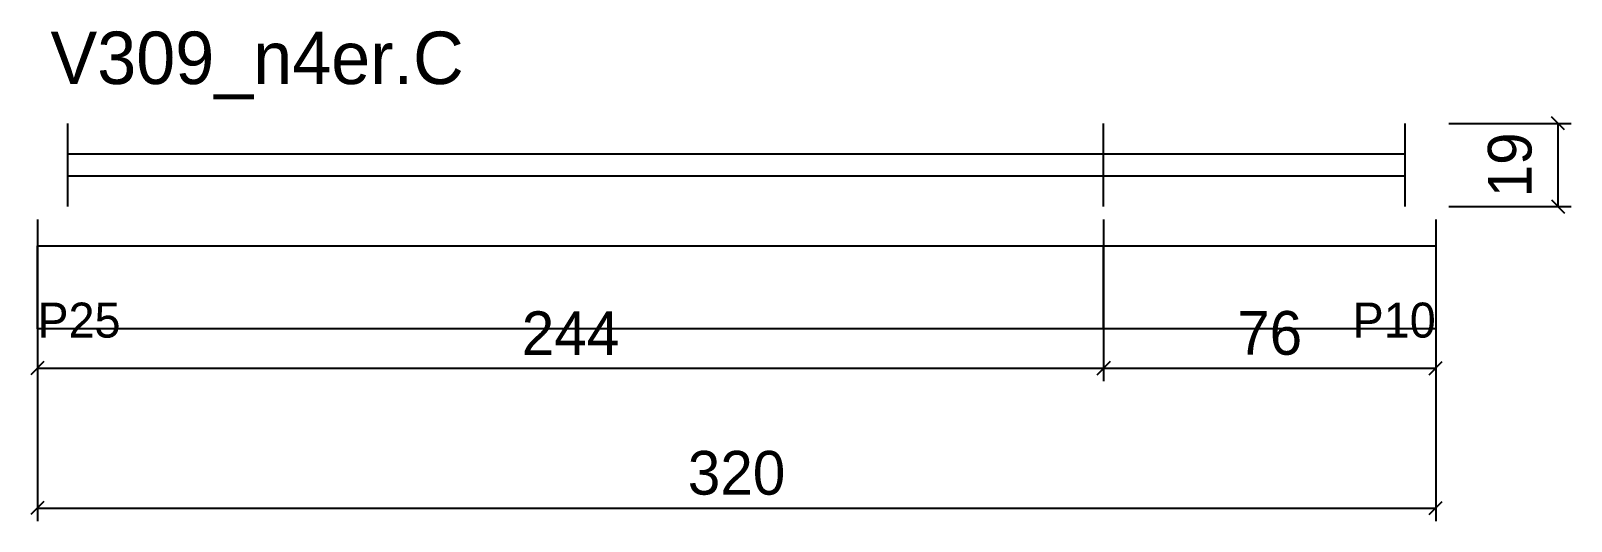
# Model space of a CAD drawing. Extents: x -10500 to 351, y -91 to 21.
# Drawn here: x -1.5 to 351, y -91 to 21.2 of the extents above; entities outside this region: 2.
import ezdxf
from ezdxf.enums import TextEntityAlignment as Align

# ---------------------------------------------------------------- set-up
doc = ezdxf.new("R2010")
doc.units = 0
for name, color, linetype in [('5', 5, 'Continuous'), ('COTA', 241, 'Continuous'), ('NOMENCLATURA', 7, 'Continuous'), ('Painéis', 200, 'Continuous'), ('SARR_2.2x7', 40, 'Continuous'), ('SARR_EDITAR', 141, 'Continuous')]:
    doc.layers.add(name, color=color, linetype=linetype)
doc.dimstyles.new('PAINEL', dxfattribs={"dimtxt": 10, "dimasz": 3, "dimexe": 3, "dimexo": 3, "dimgap": 3, "dimtad": 1, "dimblk": 'OBLIQUE', "dimblk1": 'OBLIQUE', "dimcen": 2.5, "dimclrd": 4, "dimclre": 4, "dimclrt": 240, "dimazin": 3, "dimtfac": 1, "dimtmove": 0, "dimatfit": 3})

# ---------------------------------------------------------------- blocks, each defined once
blk = doc.blocks.new('_OBLIQUE')
at = {"color": 0, "linetype": 'BYBLOCK'}
blk.add_line((-0.5, -0.5), (0.5, 0.5), dxfattribs=at)

msp = doc.modelspace()

# ---------------------------------------------------------------- linework, layer by layer
msp.add_line((-9500, 0), (-9490, 0))
at = {"layer": 'Painéis'}
msp.add_line((244, -19), (244, 0), dxfattribs=at)
for points in [[(244, -47), (0, -47), (0, -28), (244, -28)], [(244, -28), (320, -28), (320, -47), (244, -47)]]:
    msp.add_lwpolyline(points, close=True, dxfattribs=at)
at = {"layer": 'SARR_2.2x7'}
for p, q in [((7, -19), (7, 0)), ((313, -19), (313, 0)), ((7, -7), (313, -7)), ((7, -12), (313, -12))]:
    msp.add_line(p, q, dxfattribs=at)
at = {"layer": 'SARR_EDITAR'}
msp.add_line((-10500, 0), (-10490, 0), dxfattribs=at)

# ---------------------------------------------------------------- texts
at = {"layer": '5'}
msp.add_text('P25', height=8, dxfattribs=at).set_placement((0, -49))
msp.add_text('P10', height=8, dxfattribs=at).set_placement((320, -49), align=Align.RIGHT)
at = {"layer": 'NOMENCLATURA'}
msp.add_text('V309_n4er.C', height=12, dxfattribs=at).set_placement((3, 9))

# ---------------------------------------------------------------- dimensions: what is measured, and where the dimension line sits
at = {"layer": 'COTA'}
msp.add_linear_dim(base=(348, -19), p1=(320, -19), p2=(320, 0), angle=90, dimstyle='PAINEL', dxfattribs=at).render()
for base, p1, p2 in [((0, -56), (0, -19), (244, -19)), ((0, -88), (0, -19), (320, -19)), ((244, -56), (244, -19), (320, -19))]:
    msp.add_linear_dim(base=base, p1=p1, p2=p2, dimstyle='PAINEL', dxfattribs=at).render()

doc.saveas('drawing.dxf')
